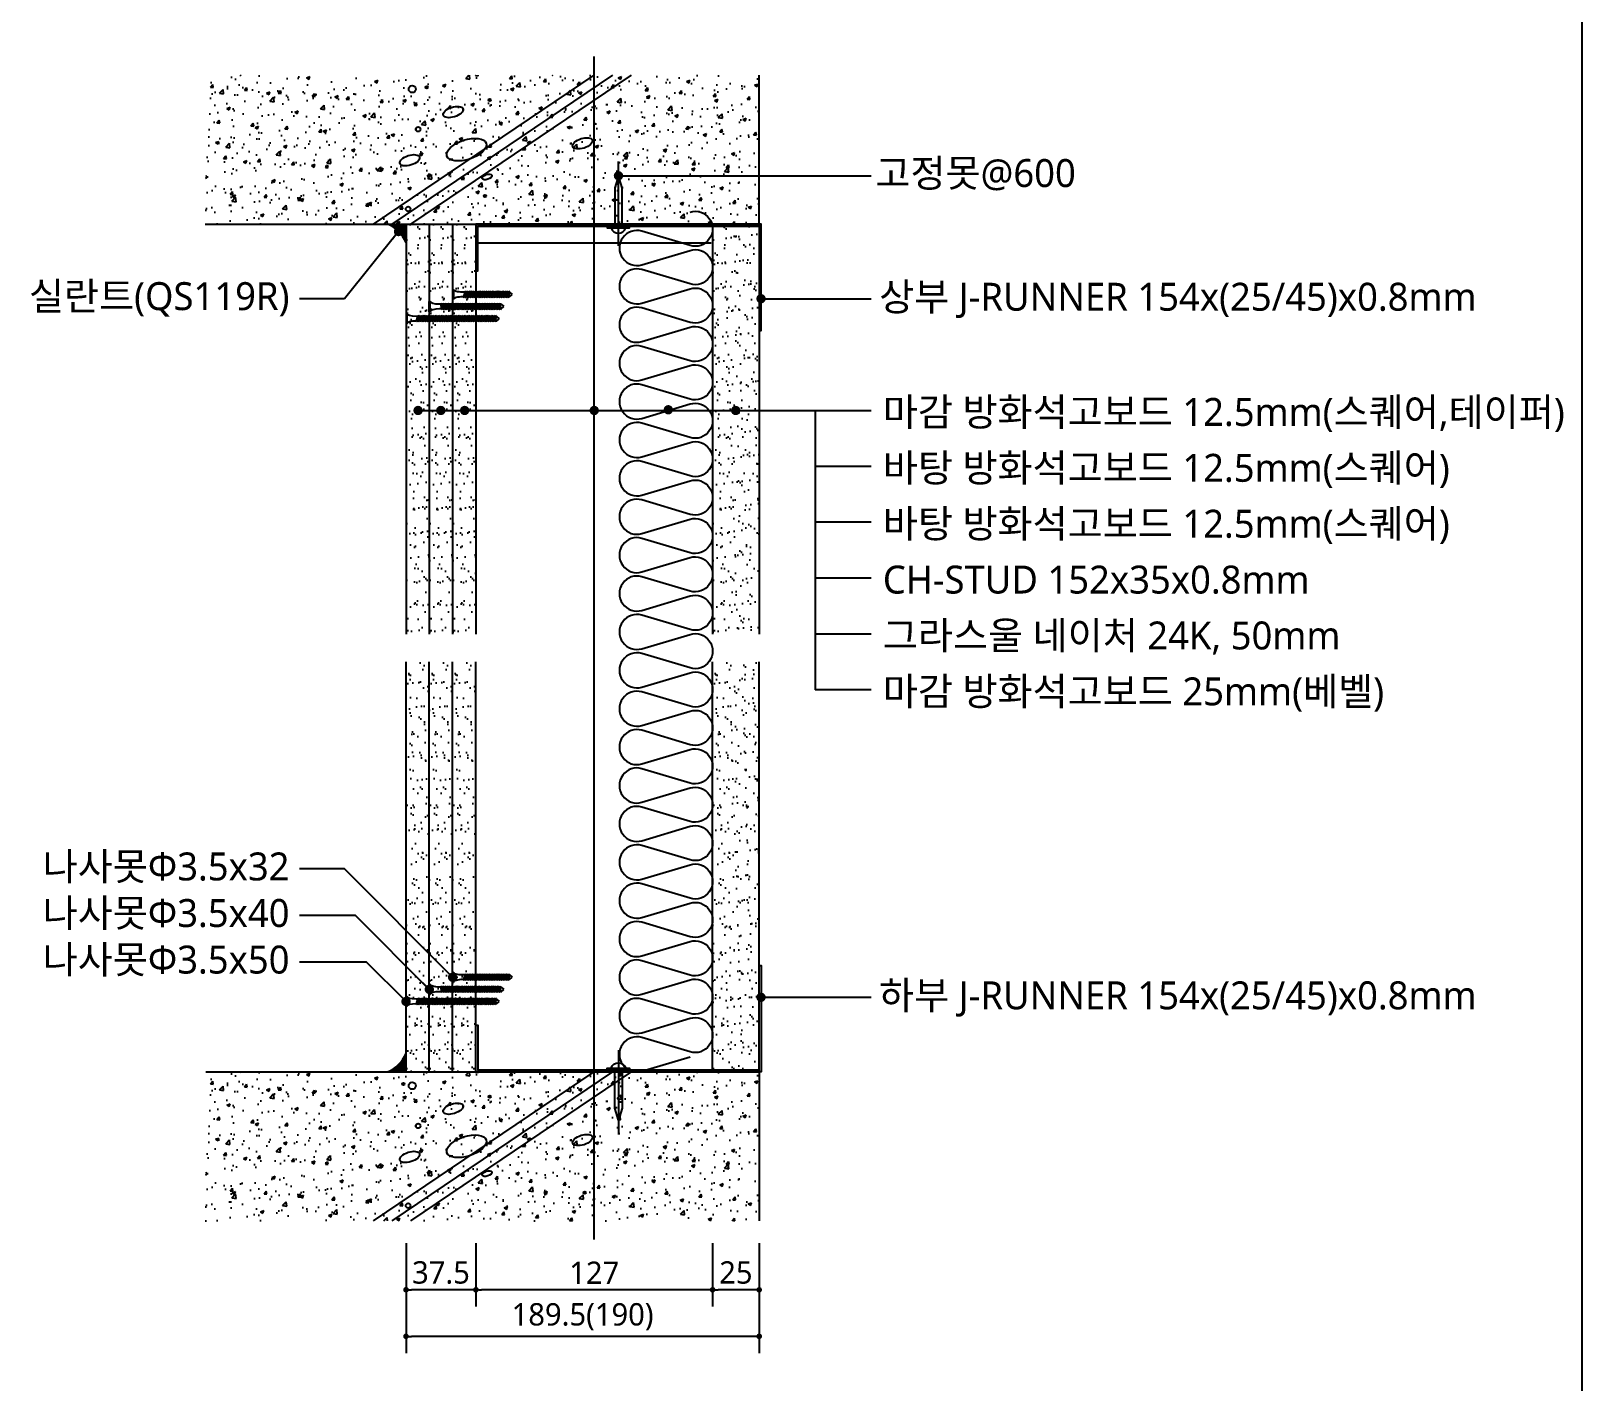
# Model space of a CAD drawing. Header units: millimetres. Extents: x 100 to 12387, y 55 to 2825.
# Drawn here: x 155 to 988, y 1456 to 2181 of the extents above; entities that cross this region are included whole.
import ezdxf
from ezdxf.enums import TextEntityAlignment as Align

# ---------------------------------------------------------------- set-up
doc = ezdxf.new("R2010")
doc.units = ezdxf.units.MM
doc.header["$LTSCALE"] = 1000
doc.linetypes.add('CCEN', pattern=[35, 30, -2, 1, -2])
doc.linetypes.add('HID', pattern=[2.3, 1.5, -0.8])
doc.layers.get('DEFPOINTS').update_dxf_attribs({"color": 161})
for name, color, linetype in [('CEN', 1, 'CCEN'), ('DIM', 7, 'Continuous'), ('HATCH', 8, 'Continuous'), ('SEALANT', 8, 'Continuous'), ('TEXT', 7, 'Continuous'), ('경량철골', 2, 'Continuous'), ('경량철골1', 8, 'Continuous'), ('고정못', 8, 'Continuous'), ('나사못32', 8, 'Continuous'), ('나사못40', 8, 'Continuous'), ('나사못50', 8, 'Continuous'), ('단열재', 9, 'Continuous'), ('석고보드', 4, 'Continuous'), ('슬라브', 7, 'Continuous'), ('지시선', 1, 'Continuous')]:
    doc.layers.add(name, color=color, linetype=linetype)
doc.styles.add('맑은고딕', font='malgun_0.ttf')
doc.dimstyles.new('kcc', dxfattribs={"dimscale": 5, "dimtxt": 2, "dimasz": 2, "dimexe": 1.5, "dimexo": 2, "dimgap": 0.5, "dimtad": 1, "dimdec": 1, "dimrnd": 1.38778e-17, "dimzin": 12, "dimdsep": 46, "dimtxsty": '맑은고딕', "dimblk": 'DOT', "dimcen": 1, "dimdle": 1, "dimclrd": 1, "dimclre": 1, "dimclrt": 7, "dimazin": 0, "dimtfac": 3, "dimtdec": 1, "dimtix": 1, "dimtmove": 2, "dimatfit": 2, "dimldrblk": 'DOT', "dimfxl": 1, "dimtolj": 1, "dimtzin": 1, "dimlwd": -1, "dimlwe": -1, "dimarcsym": 0})

# ---------------------------------------------------------------- blocks, each defined once
blk = doc.blocks.new('_Dot')
at = {"color": 0, "linetype": 'ByBlock', "lineweight": -2}
blk.add_line((-0.5, 0), (-1, 0), dxfattribs=at)
at = {"color": 0, "linetype": 'ByBlock', "const_width": 0.5}
blk.add_lwpolyline([(-0.25, 0, 1), (0.25, 0, 1)], format="xyb", close=True, dxfattribs=at)
blk = doc.blocks.new('*D325')
at = {"layer": 'DEFPOINTS', "color": 0, "transparency": 16777216}
for p in [(521, 1542), (546, 1542), (521, 1505)]:
    blk.add_point(p, dxfattribs=at)
at = {"layer": 'DIM', "color": 1, "transparency": 16777216}
for p, q in [((521, 1530), (521, 1496)), ((546, 1530), (546, 1496)), ((543, 1505), (524, 1505))]:
    blk.add_line(p, q, dxfattribs=at)
at = {"layer": 'DIM', "color": 1, "transparency": 16777216, "xscale": 2.999999999999998, "yscale": 2.999999999999998, "zscale": 2.999999999999998, "rotation": 180}
blk.add_blockref('_Dot', (521, 1505), dxfattribs=at)
at = {"layer": 'DIM', "color": 1, "transparency": 16777216, "xscale": 2.999999999999998, "yscale": 2.999999999999998, "zscale": 2.999999999999998}
blk.add_blockref('_Dot', (546, 1505), dxfattribs=at)
at = {"layer": 'DIM', "color": 7, "transparency": 16777216, "insert": (533.5, 1514.2), "char_height": 12, "attachment_point": 5, "style": '맑은고딕'}
blk.add_mtext('\\A1;25', dxfattribs=at)
blk = doc.blocks.new('*D326')
at = {"layer": 'DEFPOINTS', "color": 0, "transparency": 16777216}
for p in [(394, 1542), (521, 1542), (394, 1505)]:
    blk.add_point(p, dxfattribs=at)
at = {"layer": 'DIM', "color": 1, "transparency": 16777216}
for p, q in [((394, 1530), (394, 1496)), ((521, 1530), (521, 1496)), ((518, 1505), (397, 1505))]:
    blk.add_line(p, q, dxfattribs=at)
at = {"layer": 'DIM', "color": 1, "transparency": 16777216, "xscale": 2.999999999999998, "yscale": 2.999999999999998, "zscale": 2.999999999999998, "rotation": 180}
blk.add_blockref('_Dot', (394, 1505), dxfattribs=at)
at = {"layer": 'DIM', "color": 1, "transparency": 16777216, "xscale": 2.999999999999998, "yscale": 2.999999999999998, "zscale": 2.999999999999998}
blk.add_blockref('_Dot', (521, 1505), dxfattribs=at)
at = {"layer": 'DIM', "color": 7, "transparency": 16777216, "insert": (457.5, 1514.13), "char_height": 12, "attachment_point": 5, "style": '맑은고딕'}
blk.add_mtext('\\A1;127', dxfattribs=at)
blk = doc.blocks.new('*D327')
at = {"layer": 'DEFPOINTS', "color": 0, "transparency": 16777216}
for p in [(356.5, 1542), (394, 1542), (356.5, 1505)]:
    blk.add_point(p, dxfattribs=at)
at = {"layer": 'DIM', "color": 1, "transparency": 16777216}
for p, q in [((356.5, 1530), (356.5, 1496)), ((394, 1530), (394, 1496)), ((391, 1505), (359.5, 1505))]:
    blk.add_line(p, q, dxfattribs=at)
at = {"layer": 'DIM', "color": 1, "transparency": 16777216, "xscale": 2.999999999999998, "yscale": 2.999999999999998, "zscale": 2.999999999999998, "rotation": 180}
blk.add_blockref('_Dot', (356.5, 1505), dxfattribs=at)
at = {"layer": 'DIM', "color": 1, "transparency": 16777216, "xscale": 2.999999999999998, "yscale": 2.999999999999998, "zscale": 2.999999999999998}
blk.add_blockref('_Dot', (394, 1505), dxfattribs=at)
at = {"layer": 'DIM', "color": 7, "transparency": 16777216, "insert": (375.25, 1514.2), "char_height": 12, "attachment_point": 5, "style": '맑은고딕'}
blk.add_mtext('\\A1;37.5', dxfattribs=at)
blk = doc.blocks.new('*D328')
at = {"layer": 'DEFPOINTS', "color": 0, "transparency": 16777216}
for p in [(356.5, 1542), (546, 1542), (356.5, 1480)]:
    blk.add_point(p, dxfattribs=at)
at = {"layer": 'DIM', "color": 1, "transparency": 16777216}
for p, q in [((356.5, 1530), (356.5, 1471)), ((546, 1530), (546, 1471)), ((543, 1480), (359.5, 1480))]:
    blk.add_line(p, q, dxfattribs=at)
at = {"layer": 'DIM', "color": 1, "transparency": 16777216, "xscale": 2.999999999999998, "yscale": 2.999999999999998, "zscale": 2.999999999999998, "rotation": 180}
blk.add_blockref('_Dot', (356.5, 1480), dxfattribs=at)
at = {"layer": 'DIM', "color": 1, "transparency": 16777216, "xscale": 2.999999999999998, "yscale": 2.999999999999998, "zscale": 2.999999999999998}
blk.add_blockref('_Dot', (546, 1480), dxfattribs=at)
at = {"layer": 'DIM', "color": 7, "transparency": 16777216, "insert": (451.25, 1490.49), "char_height": 12, "attachment_point": 5, "style": '맑은고딕'}
blk.add_mtext('\\A1;189.5(190)', dxfattribs=at)
blk = doc.blocks.new('HILTI고정못')
at = {"layer": '고정못'}
blk.add_line((0, 10.57), (0, -34.6), dxfattribs=at)
blk.add_lwpolyline([(-6, 0), (6, 0), (6, 1), (-6, 1)], close=True, dxfattribs=at)
at = {"layer": '고정못', "linetype": 'HID'}
blk.add_lwpolyline([(-2, 0), (-2, -20.58), (0, -27), (2, -20.58), (2, 0)], dxfattribs=at)
at = {"layer": '고정못'}
blk.add_arc((0, -0.21), 4.08, 17.20176, 162.79824, dxfattribs=at)
blk = doc.blocks.new('kcc나사못40')
at = {"layer": '나사못40'}
for p, q in [((1.5, 38.5), (1, 38.2)), ((1, 38.2), (1.5, 37.9)), ((1.5, 37.2), (1, 36.9)), ((1, 36.9), (1.5, 36.6)), ((1.5, 35.9), (1, 35.6)), ((1, 35.6), (1.5, 35.3)), ((1.5, 34.6), (1, 34.3)), ((1, 34.3), (1.5, 34)), ((1.5, 33.3), (1, 33)), ((1.5, 38.5), (2.75, 40)), ((1.5, 38.5), (4, 37.9)), ((1.5, 37.9), (4, 37.3)), ((1.5, 37.9), (1.5, 37.2)), ((1.5, 37.9), (4, 37.9)), ((1.5, 37.2), (4, 36.6)), ((1.5, 36.6), (4, 36)), ((1.5, 36.6), (1.5, 35.9)), ((1.5, 36.6), (4, 36.6)), ((1.5, 35.9), (4, 35.3)), ((1.5, 35.3), (4, 34.7)), ((1.5, 35.3), (1.5, 34.6)), ((1.5, 35.3), (4, 35.3)), ((1.5, 34.6), (4, 34)), ((1.5, 34), (1.5, 33.3)), ((1.5, 34), (4, 33.4)), ((1.5, 34), (4, 34)), ((1.5, 33.3), (4, 32.7)), ((4, 38.6), (2.75, 40)), ((4, 38.6), (4, 37.9)), ((4, 37.9), (4.5, 37.6)), ((4.5, 37.6), (4, 37.3)), ((4, 37.3), (4, 36.6)), ((4, 36.6), (4.5, 36.3)), ((4.5, 36.3), (4, 36)), ((4, 36), (4, 35.3)), ((4, 35.3), (4.5, 35)), ((4.5, 35), (4, 34.7)), ((4, 34.7), (4, 34)), ((4, 34), (4.5, 33.7)), ((4.5, 33.7), (4, 33.4)), ((4, 33.4), (4, 32.7)), ((1, 33), (1.5, 32.7)), ((1.5, 32), (1, 31.7)), ((1, 31.7), (1.5, 31.4)), ((1.5, 30.7), (1, 30.4)), ((1, 30.4), (1.5, 30.1)), ((1.5, 29.4), (1, 29.1)), ((1, 29.1), (1.5, 28.8)), ((1.5, 28.1), (1, 27.8)), ((1, 27.8), (1.5, 27.5)), ((1.5, 26.8), (1, 26.5)), ((1, 26.5), (1.5, 26.2)), ((1.5, 25.5), (1, 25.2)), ((1, 25.2), (1.5, 24.9)), ((1.5, 32.7), (4, 32.1)), ((1.5, 32.7), (1.5, 32)), ((1.5, 32.7), (4, 32.7)), ((1.5, 32), (4, 31.4)), ((1.5, 31.4), (1.5, 30.7)), ((1.5, 31.4), (4, 30.8)), ((1.5, 31.4), (4, 31.4)), ((1.5, 30.7), (4, 30.1)), ((1.5, 30.1), (4, 29.5)), ((1.5, 30.1), (1.5, 29.4)), ((1.5, 30.1), (4, 30.1)), ((1.5, 29.4), (4, 28.8)), ((1.5, 28.8), (1.5, 28.1)), ((1.5, 28.8), (4, 28.2)), ((1.5, 28.8), (4, 28.8)), ((1.5, 28.1), (4, 27.5)), ((1.5, 27.5), (4, 26.9)), ((1.5, 27.5), (1.5, 26.8)), ((1.5, 27.5), (4, 27.5)), ((1.5, 26.8), (4, 26.2)), ((1.5, 26.2), (1.5, 25.5)), ((1.5, 26.2), (4, 25.6)), ((1.5, 26.2), (4, 26.2)), ((1.5, 25.5), (4, 24.9)), ((4, 32.7), (4.5, 32.4)), ((4.5, 32.4), (4, 32.1)), ((4, 32.1), (4, 31.4)), ((4, 31.4), (4.5, 31.1)), ((4.5, 31.1), (4, 30.8)), ((4, 30.8), (4, 30.1)), ((4, 30.1), (4.5, 29.8)), ((4.5, 29.8), (4, 29.5)), ((4, 29.5), (4, 28.8)), ((4, 28.8), (4.5, 28.5)), ((4.5, 28.5), (4, 28.2)), ((4, 28.2), (4, 27.5)), ((4, 27.5), (4.5, 27.2)), ((4.5, 27.2), (4, 26.9)), ((4, 26.9), (4, 26.2)), ((4, 26.2), (4.5, 25.9)), ((4.5, 25.9), (4, 25.6)), ((4, 25.6), (4, 24.9)), ((1.5, 24.2), (1, 23.9)), ((1, 23.9), (1.5, 23.6)), ((1.5, 22.9), (1, 22.6)), ((1, 22.6), (1.5, 22.3)), ((1.5, 21.6), (1, 21.3)), ((1, 21.3), (1.5, 21)), ((1.5, 20.3), (1, 20)), ((1, 20), (1.5, 19.7)), ((1.5, 19), (1, 18.7)), ((1, 18.7), (1.5, 18.4)), ((1.5, 17.7), (1, 17.4)), ((1, 17.4), (1.5, 17.1)), ((1.5, 24.9), (4, 24.3)), ((1.5, 24.9), (1.5, 24.2)), ((1.5, 24.9), (4, 24.9)), ((1.5, 24.2), (4, 23.6)), ((1.5, 23.6), (1.5, 22.9)), ((1.5, 23.6), (4, 23)), ((1.5, 23.6), (4, 23.6)), ((1.5, 22.9), (4, 22.3)), ((1.5, 22.3), (4, 21.7)), ((1.5, 22.3), (1.5, 21.6)), ((1.5, 22.3), (4, 22.3)), ((1.5, 21.6), (4, 21)), ((1.5, 21), (1.5, 20.3)), ((1.5, 21), (4, 20.4)), ((1.5, 21), (4, 21)), ((1.5, 20.3), (4, 19.7)), ((1.5, 19.7), (4, 19.1)), ((1.5, 19.7), (1.5, 19)), ((1.5, 19.7), (4, 19.7)), ((1.5, 19), (4, 18.4)), ((1.5, 18.4), (1.5, 17.7)), ((1.5, 18.4), (4, 17.8)), ((1.5, 18.4), (4, 18.4)), ((1.5, 17.7), (4, 17.1)), ((1.5, 17.1), (4, 16.5)), ((1.5, 17.1), (1.5, 16.4)), ((1.5, 17.1), (4, 17.1)), ((4, 24.9), (4.5, 24.6)), ((4.5, 24.6), (4, 24.3)), ((4, 24.3), (4, 23.6)), ((4, 23.6), (4.5, 23.3)), ((4.5, 23.3), (4, 23)), ((4, 23), (4, 22.3)), ((4, 22.3), (4.5, 22)), ((4.5, 22), (4, 21.7)), ((4, 21.7), (4, 21)), ((4, 21), (4.5, 20.7)), ((4.5, 20.7), (4, 20.4)), ((4, 20.4), (4, 19.7)), ((4, 19.7), (4.5, 19.4)), ((4.5, 19.4), (4, 19.1)), ((4, 19.1), (4, 18.4)), ((4, 18.4), (4.5, 18.1)), ((4.5, 18.1), (4, 17.8)), ((4, 17.8), (4, 17.1)), ((4, 17.1), (4.5, 16.8)), ((4.5, 16.8), (4, 16.5)), ((1.5, 16.4), (1, 16.1)), ((1, 16.1), (1.5, 15.8)), ((1.5, 15.1), (1, 14.8)), ((1, 14.8), (1.5, 14.5)), ((1.5, 13.8), (1, 13.5)), ((1, 13.5), (1.5, 13.2)), ((1.5, 12.5), (1, 12.2)), ((1, 12.2), (1.5, 11.9)), ((1.5, 11.2), (1, 10.9)), ((1, 10.9), (1.5, 10.6)), ((1.5, 9.9), (1, 9.6)), ((1, 9.6), (1.5, 9.3)), ((1.5, 8.6), (1, 8.3)), ((1.5, 16.4), (4, 15.8)), ((1.5, 15.8), (1.5, 15.1)), ((1.5, 15.8), (4, 15.2)), ((1.5, 15.8), (4, 15.8)), ((1.5, 15.1), (4, 14.5)), ((1.5, 14.5), (4, 13.9)), ((1.5, 14.5), (1.5, 13.8)), ((1.5, 14.5), (4, 14.5)), ((1.5, 13.8), (4, 13.2)), ((1.5, 13.2), (1.5, 12.5)), ((1.5, 13.2), (4, 12.6)), ((1.5, 13.2), (4, 13.2)), ((1.5, 12.5), (4, 11.9)), ((1.5, 11.9), (4, 11.3)), ((1.5, 11.9), (1.5, 11.2)), ((1.5, 11.9), (4, 11.9)), ((1.5, 11.2), (4, 10.6)), ((1.5, 10.6), (1.5, 9.9)), ((1.5, 10.6), (4, 10)), ((1.5, 10.6), (4, 10.6)), ((1.5, 9.9), (4, 9.3)), ((1.5, 9.3), (4, 8.7)), ((1.5, 9.3), (1.5, 8.6)), ((1.5, 9.3), (4, 9.3)), ((1.5, 8.6), (4, 8)), ((4, 16.5), (4, 15.8)), ((4, 15.8), (4.5, 15.5)), ((4.5, 15.5), (4, 15.2)), ((4, 15.2), (4, 14.5)), ((4, 14.5), (4.5, 14.2)), ((4.5, 14.2), (4, 13.9)), ((4, 13.9), (4, 13.2)), ((4, 13.2), (4.5, 12.9)), ((4.5, 12.9), (4, 12.6)), ((4, 12.6), (4, 11.9)), ((4, 11.9), (4.5, 11.6)), ((4.5, 11.6), (4, 11.3)), ((4, 11.3), (4, 10.6)), ((4, 10.6), (4.5, 10.3)), ((4.5, 10.3), (4, 10)), ((4, 10), (4, 9.3)), ((4, 9.3), (4.5, 9)), ((4.5, 9), (4, 8.7)), ((4, 8.7), (4, 8)), ((0, 0.4), (5.5, 0.4)), ((0, 0), (0, 0.4)), ((1, 8.3), (1.5, 8)), ((1.5, 7.3), (1, 7)), ((1, 7), (1.5, 6.7)), ((1.5, 8), (1.5, 7.3)), ((1.5, 8), (4, 7.4)), ((1.5, 8), (4, 8)), ((1.5, 7.3), (4, 6.7)), ((1.5, 6.7), (4, 6.1)), ((1.5, 6.7), (4, 6.7)), ((1.5, 6.7), (1.5, 5.4)), ((4, 8), (4.5, 7.7)), ((4.5, 7.7), (4, 7.4)), ((4, 7.4), (4, 6.7)), ((4, 6.7), (4.5, 6.4)), ((4.5, 6.4), (4, 6.1)), ((4, 6.1), (4, 5.4)), ((5.5, 0), (5.5, 0.4)), ((0, 0), (5.5, 0))]:
    blk.add_line(p, q, dxfattribs=at)
at = {"layer": '나사못40', "extrusion": (0, 0, -1)}
blk.add_ellipse((0, 5.4), major_axis=(0, -5), ratio=0.3, start_param=4.712389, end_param=6.283185, dxfattribs=at)
at = {"layer": '나사못40'}
blk.add_ellipse((5.5, 5.4), major_axis=(0, -5), ratio=0.3, start_param=4.712389, end_param=6.283185, dxfattribs=at)
blk = doc.blocks.new('kcc나사못32')
at = {"layer": '나사못32'}
for p, q in [((1.5, 29.9), (1, 29.6)), ((1, 29.6), (1.5, 29.3)), ((1.5, 28.6), (1, 28.3)), ((1, 28.3), (1.5, 28)), ((1.5, 27.3), (1, 27)), ((1, 27), (1.5, 26.7)), ((1.5, 26), (1, 25.7)), ((1, 25.7), (1.5, 25.4)), ((1.5, 30.6), (2.75, 32)), ((1.5, 30.6), (1.5, 29.9)), ((4, 30.5), (1.5, 29.9)), ((4, 29.9), (1.5, 29.9)), ((4, 29.9), (1.5, 29.3)), ((1.5, 29.3), (1.5, 28.6)), ((4, 29.2), (1.5, 28.6)), ((4, 28.6), (1.5, 28.6)), ((4, 28.6), (1.5, 28)), ((1.5, 28), (1.5, 27.3)), ((4, 27.9), (1.5, 27.3)), ((4, 27.3), (1.5, 27.3)), ((4, 27.3), (1.5, 26.7)), ((1.5, 26.7), (1.5, 26)), ((4, 26.6), (1.5, 26)), ((4, 26), (1.5, 26)), ((4, 26), (1.5, 25.4)), ((1.5, 25.4), (1.5, 24.7)), ((4, 25.3), (1.5, 24.7)), ((4, 30.5), (2.75, 32)), ((4, 30.5), (4.5, 30.2)), ((4.5, 30.2), (4, 29.9)), ((4, 29.9), (4, 29.2)), ((4, 29.2), (4.5, 28.9)), ((4.5, 28.9), (4, 28.6)), ((4, 28.6), (4, 27.9)), ((4, 27.9), (4.5, 27.6)), ((4.5, 27.6), (4, 27.3)), ((4, 27.3), (4, 26.6)), ((4, 26.6), (4.5, 26.3)), ((4.5, 26.3), (4, 26)), ((4, 26), (4, 25.3)), ((4, 25.3), (4.5, 25)), ((4.5, 25), (4, 24.7)), ((1.5, 24.7), (1, 24.4)), ((1, 24.4), (1.5, 24.1)), ((1.5, 23.4), (1, 23.1)), ((1, 23.1), (1.5, 22.8)), ((1.5, 22.1), (1, 21.8)), ((1, 21.8), (1.5, 21.5)), ((1.5, 20.8), (1, 20.5)), ((1, 20.5), (1.5, 20.2)), ((1.5, 19.5), (1, 19.2)), ((1, 19.2), (1.5, 18.9)), ((1.5, 18.2), (1, 17.9)), ((1, 17.9), (1.5, 17.6)), ((1.5, 16.9), (1, 16.6)), ((4, 24.7), (1.5, 24.7)), ((4, 24.7), (1.5, 24.1)), ((1.5, 24.1), (1.5, 23.4)), ((4, 24), (1.5, 23.4)), ((4, 23.4), (1.5, 23.4)), ((4, 23.4), (1.5, 22.8)), ((1.5, 22.8), (1.5, 22.1)), ((4, 22.7), (1.5, 22.1)), ((4, 22.1), (1.5, 22.1)), ((4, 22.1), (1.5, 21.5)), ((1.5, 21.5), (1.5, 20.8)), ((4, 21.4), (1.5, 20.8)), ((4, 20.8), (1.5, 20.8)), ((4, 20.8), (1.5, 20.2)), ((1.5, 20.2), (1.5, 19.5)), ((4, 20.1), (1.5, 19.5)), ((4, 19.5), (1.5, 19.5)), ((4, 19.5), (1.5, 18.9)), ((1.5, 18.9), (1.5, 18.2)), ((4, 18.8), (1.5, 18.2)), ((4, 18.2), (1.5, 18.2)), ((4, 18.2), (1.5, 17.6)), ((1.5, 17.6), (1.5, 16.9)), ((4, 17.5), (1.5, 16.9)), ((4, 16.9), (1.5, 16.9)), ((4, 16.9), (1.5, 16.3)), ((4, 24.7), (4, 24)), ((4, 24), (4.5, 23.7)), ((4.5, 23.7), (4, 23.4)), ((4, 23.4), (4, 22.7)), ((4, 22.7), (4.5, 22.4)), ((4.5, 22.4), (4, 22.1)), ((4, 22.1), (4, 21.4)), ((4, 21.4), (4.5, 21.1)), ((4.5, 21.1), (4, 20.8)), ((4, 20.8), (4, 20.1)), ((4, 20.1), (4.5, 19.8)), ((4.5, 19.8), (4, 19.5)), ((4, 19.5), (4, 18.8)), ((4, 18.8), (4.5, 18.5)), ((4.5, 18.5), (4, 18.2)), ((4, 18.2), (4, 17.5)), ((4, 17.5), (4.5, 17.2)), ((4.5, 17.2), (4, 16.9)), ((4, 16.9), (4, 16.2)), ((1, 16.6), (1.5, 16.3)), ((1.5, 15.6), (1, 15.3)), ((1, 15.3), (1.5, 15)), ((1.5, 14.3), (1, 14)), ((1, 14), (1.5, 13.7)), ((1.5, 13), (1, 12.7)), ((1, 12.7), (1.5, 12.4)), ((1.5, 11.7), (1, 11.4)), ((1, 11.4), (1.5, 11.1)), ((1.5, 10.4), (1, 10.1)), ((1, 10.1), (1.5, 9.8)), ((1.5, 9.1), (1, 8.8)), ((1, 8.8), (1.5, 8.5)), ((1.5, 16.3), (1.5, 15.6)), ((4, 16.2), (1.5, 15.6)), ((4, 15.6), (1.5, 15.6)), ((4, 15.6), (1.5, 15)), ((1.5, 15), (1.5, 14.3)), ((4, 14.9), (1.5, 14.3)), ((4, 14.3), (1.5, 14.3)), ((4, 14.3), (1.5, 13.7)), ((1.5, 13.7), (1.5, 13)), ((4, 13.6), (1.5, 13)), ((4, 13), (1.5, 13)), ((4, 13), (1.5, 12.4)), ((1.5, 12.4), (1.5, 11.7)), ((4, 12.3), (1.5, 11.7)), ((4, 11.7), (1.5, 11.7)), ((4, 11.7), (1.5, 11.1)), ((1.5, 11.1), (1.5, 10.4)), ((4, 11), (1.5, 10.4)), ((4, 10.4), (1.5, 10.4)), ((4, 10.4), (1.5, 9.8)), ((1.5, 9.8), (1.5, 9.1)), ((4, 9.7), (1.5, 9.1)), ((4, 9.1), (1.5, 9.1)), ((4, 9.1), (1.5, 8.5)), ((1.5, 8.5), (1.5, 7.8)), ((4, 8.4), (1.5, 7.8)), ((4, 16.2), (4.5, 15.9)), ((4.5, 15.9), (4, 15.6)), ((4, 15.6), (4, 14.9)), ((4, 14.9), (4.5, 14.6)), ((4.5, 14.6), (4, 14.3)), ((4, 14.3), (4, 13.6)), ((4, 13.6), (4.5, 13.3)), ((4.5, 13.3), (4, 13)), ((4, 13), (4, 12.3)), ((4, 12.3), (4.5, 12)), ((4.5, 12), (4, 11.7)), ((4, 11.7), (4, 11)), ((4, 11), (4.5, 10.7)), ((4.5, 10.7), (4, 10.4)), ((4, 10.4), (4, 9.7)), ((4, 9.7), (4.5, 9.4)), ((4.5, 9.4), (4, 9.1)), ((4, 9.1), (4, 8.4)), ((4, 8.4), (4.5, 8.1)), ((0, 0), (0, 0.4)), ((5.5, 0.4), (0, 0.4)), ((1.5, 7.8), (1, 7.5)), ((1, 7.5), (1.5, 7.2)), ((1.5, 6.5), (1, 6.2)), ((1, 6.2), (1.5, 5.9)), ((4, 7.8), (1.5, 7.8)), ((4, 7.8), (1.5, 7.2)), ((1.5, 7.2), (1.5, 6.5)), ((4, 7.1), (1.5, 6.5)), ((4, 6.5), (1.5, 6.5)), ((4, 6.5), (1.5, 5.9)), ((1.5, 5.9), (1.5, 5.4)), ((4.5, 8.1), (4, 7.8)), ((4, 7.8), (4, 7.1)), ((4, 7.1), (4.5, 6.8)), ((4.5, 6.8), (4, 6.5)), ((4, 6.5), (4, 5.4)), ((5.5, 0), (5.5, 0.4)), ((5.5, 0), (0, 0))]:
    blk.add_line(p, q, dxfattribs=at)
at = {"layer": '나사못32', "extrusion": (0, 0, -1)}
blk.add_ellipse((0, 5.4), major_axis=(0, 5), ratio=0.3, start_param=1.570796, end_param=3.141593, dxfattribs=at)
at = {"layer": '나사못32'}
blk.add_ellipse((5.5, 5.4), major_axis=(0, 5), ratio=0.3, start_param=1.570796, end_param=3.141593, dxfattribs=at)
blk = doc.blocks.new('kcc나사못50')
at = {"layer": '나사못50'}
for p, q in [((1.5, 48.5), (2.75, 50)), ((4, 48.6), (2.75, 50)), ((1.5, 48.3), (1, 48)), ((1, 48), (1.5, 47.7)), ((1.5, 47), (1, 46.7)), ((1, 46.7), (1.5, 46.4)), ((1.5, 45.7), (1, 45.4)), ((1, 45.4), (1.5, 45.1)), ((1.5, 44.4), (1, 44.1)), ((1, 44.1), (1.5, 43.8)), ((1.5, 43.1), (1, 42.8)), ((1, 42.8), (1.5, 42.5)), ((1.5, 41.8), (1, 41.5)), ((1.5, 48.5), (1.5, 48.3)), ((1.5, 48.3), (4, 47.7)), ((1.5, 47.7), (4, 47.1)), ((1.5, 47.7), (1.5, 47)), ((1.5, 47.7), (4, 47.7)), ((1.5, 47), (4, 46.4)), ((1.5, 46.4), (4, 45.8)), ((1.5, 46.4), (1.5, 45.7)), ((1.5, 46.4), (4, 46.4)), ((1.5, 45.7), (4, 45.1)), ((1.5, 45.1), (4, 44.5)), ((1.5, 45.1), (1.5, 44.4)), ((1.5, 45.1), (4, 45.1)), ((1.5, 44.4), (4, 43.8)), ((1.5, 43.8), (4, 43.2)), ((1.5, 43.8), (1.5, 43.1)), ((1.5, 43.8), (4, 43.8)), ((1.5, 43.1), (4, 42.5)), ((1.5, 42.5), (4, 41.9)), ((1.5, 42.5), (1.5, 41.8)), ((1.5, 42.5), (4, 42.5)), ((1.5, 41.8), (4, 41.2)), ((4, 48.6), (4, 47.7)), ((4, 47.7), (4.5, 47.4)), ((4.5, 47.4), (4, 47.1)), ((4, 47.1), (4, 46.4)), ((4, 46.4), (4.5, 46.1)), ((4.5, 46.1), (4, 45.8)), ((4, 45.8), (4, 45.1)), ((4, 45.1), (4.5, 44.8)), ((4.5, 44.8), (4, 44.5)), ((4, 44.5), (4, 43.8)), ((4, 43.8), (4.5, 43.5)), ((4.5, 43.5), (4, 43.2)), ((4, 43.2), (4, 42.5)), ((4, 42.5), (4.5, 42.2)), ((4.5, 42.2), (4, 41.9)), ((4, 41.9), (4, 41.2)), ((1, 41.5), (1.5, 41.2)), ((1.5, 40.5), (1, 40.2)), ((1, 40.2), (1.5, 39.9)), ((1.5, 39.2), (1, 38.9)), ((1, 38.9), (1.5, 38.6)), ((1.5, 37.9), (1, 37.6)), ((1, 37.6), (1.5, 37.3)), ((1.5, 36.6), (1, 36.3)), ((1, 36.3), (1.5, 36)), ((1.5, 35.3), (1, 35)), ((1, 35), (1.5, 34.7)), ((1.5, 34), (1, 33.7)), ((1, 33.7), (1.5, 33.4)), ((1.5, 41.2), (4, 40.6)), ((1.5, 41.2), (1.5, 40.5)), ((1.5, 41.2), (4, 41.2)), ((1.5, 40.5), (4, 39.9)), ((1.5, 39.9), (4, 39.3)), ((1.5, 39.9), (1.5, 39.2)), ((1.5, 39.9), (4, 39.9)), ((1.5, 39.2), (4, 38.6)), ((1.5, 38.6), (4, 38)), ((1.5, 38.6), (1.5, 37.9)), ((1.5, 38.6), (4, 38.6)), ((1.5, 37.9), (4, 37.3)), ((1.5, 37.3), (4, 36.7)), ((1.5, 37.3), (1.5, 36.6)), ((1.5, 37.3), (4, 37.3)), ((1.5, 36.6), (4, 36)), ((1.5, 36), (4, 35.4)), ((1.5, 36), (1.5, 35.3)), ((1.5, 36), (4, 36)), ((1.5, 35.3), (4, 34.7)), ((1.5, 34.7), (1.5, 34)), ((1.5, 34.7), (4, 34.1)), ((1.5, 34.7), (4, 34.7)), ((1.5, 34), (4, 33.4)), ((1.5, 33.4), (4, 32.8)), ((1.5, 33.4), (1.5, 32.7)), ((1.5, 33.4), (4, 33.4)), ((4, 41.2), (4.5, 40.9)), ((4.5, 40.9), (4, 40.6)), ((4, 40.6), (4, 39.9)), ((4, 39.9), (4.5, 39.6)), ((4.5, 39.6), (4, 39.3)), ((4, 39.3), (4, 38.6)), ((4, 38.6), (4.5, 38.3)), ((4.5, 38.3), (4, 38)), ((4, 38), (4, 37.3)), ((4, 37.3), (4.5, 37)), ((4.5, 37), (4, 36.7)), ((4, 36.7), (4, 36)), ((4, 36), (4.5, 35.7)), ((4.5, 35.7), (4, 35.4)), ((4, 35.4), (4, 34.7)), ((4, 34.7), (4.5, 34.4)), ((4.5, 34.4), (4, 34.1)), ((4, 34.1), (4, 33.4)), ((4, 33.4), (4.5, 33.1)), ((1.5, 32.7), (1, 32.4)), ((1, 32.4), (1.5, 32.1)), ((1.5, 31.4), (1, 31.1)), ((1, 31.1), (1.5, 30.8)), ((1.5, 30.1), (1, 29.8)), ((1, 29.8), (1.5, 29.5)), ((1.5, 28.8), (1, 28.5)), ((1, 28.5), (1.5, 28.2)), ((1.5, 27.5), (1, 27.2)), ((1, 27.2), (1.5, 26.9)), ((1.5, 26.2), (1, 25.9)), ((1, 25.9), (1.5, 25.6)), ((1.5, 32.7), (4, 32.1)), ((1.5, 32.1), (1.5, 31.4)), ((1.5, 32.1), (4, 31.5)), ((1.5, 32.1), (4, 32.1)), ((1.5, 31.4), (4, 30.8)), ((1.5, 30.8), (4, 30.2)), ((1.5, 30.8), (1.5, 30.1)), ((1.5, 30.8), (4, 30.8)), ((1.5, 30.1), (4, 29.5)), ((1.5, 29.5), (1.5, 28.8)), ((1.5, 29.5), (4, 28.9)), ((1.5, 29.5), (4, 29.5)), ((1.5, 28.8), (4, 28.2)), ((1.5, 28.2), (4, 27.6)), ((1.5, 28.2), (1.5, 27.5)), ((1.5, 28.2), (4, 28.2)), ((1.5, 27.5), (4, 26.9)), ((1.5, 26.9), (1.5, 26.2)), ((1.5, 26.9), (4, 26.3)), ((1.5, 26.9), (4, 26.9)), ((1.5, 26.2), (4, 25.6)), ((1.5, 25.6), (4, 25)), ((1.5, 25.6), (1.5, 24.9)), ((1.5, 25.6), (4, 25.6)), ((4.5, 33.1), (4, 32.8)), ((4, 32.8), (4, 32.1)), ((4, 32.1), (4.5, 31.8)), ((4.5, 31.8), (4, 31.5)), ((4, 31.5), (4, 30.8)), ((4, 30.8), (4.5, 30.5)), ((4.5, 30.5), (4, 30.2)), ((4, 30.2), (4, 29.5)), ((4, 29.5), (4.5, 29.2)), ((4.5, 29.2), (4, 28.9)), ((4, 28.9), (4, 28.2)), ((4, 28.2), (4.5, 27.9)), ((4.5, 27.9), (4, 27.6)), ((4, 27.6), (4, 26.9)), ((4, 26.9), (4.5, 26.6)), ((4.5, 26.6), (4, 26.3)), ((4, 26.3), (4, 25.6)), ((4, 25.6), (4.5, 25.3)), ((4.5, 25.3), (4, 25)), ((4, 25), (4, 24.3)), ((1.5, 24.9), (1, 24.6)), ((1, 24.6), (1.5, 24.3)), ((1.5, 23.6), (1, 23.3)), ((1, 23.3), (1.5, 23)), ((1.5, 22.3), (1, 22)), ((1, 22), (1.5, 21.7)), ((1.5, 21), (1, 20.7)), ((1, 20.7), (1.5, 20.4)), ((1.5, 19.7), (1, 19.4)), ((1, 19.4), (1.5, 19.1)), ((1.5, 18.4), (1, 18.1)), ((1, 18.1), (1.5, 17.8)), ((1.5, 17.1), (1, 16.8)), ((1, 16.8), (1.5, 16.5)), ((1.5, 24.9), (4, 24.3)), ((1.5, 24.3), (1.5, 23.6)), ((1.5, 24.3), (4, 23.7)), ((1.5, 24.3), (4, 24.3)), ((1.5, 23.6), (4, 23)), ((1.5, 23), (4, 22.4)), ((1.5, 23), (1.5, 22.3)), ((1.5, 23), (4, 23)), ((1.5, 22.3), (4, 21.7)), ((1.5, 21.7), (1.5, 21)), ((1.5, 21.7), (4, 21.1)), ((1.5, 21.7), (4, 21.7)), ((1.5, 21), (4, 20.4)), ((1.5, 20.4), (4, 19.8)), ((1.5, 20.4), (1.5, 19.7)), ((1.5, 20.4), (4, 20.4)), ((1.5, 19.7), (4, 19.1)), ((1.5, 19.1), (1.5, 18.4)), ((1.5, 19.1), (4, 18.5)), ((1.5, 19.1), (4, 19.1)), ((1.5, 18.4), (4, 17.8)), ((1.5, 17.8), (4, 17.2)), ((1.5, 17.8), (1.5, 17.1)), ((1.5, 17.8), (4, 17.8)), ((1.5, 17.1), (4, 16.5)), ((4, 24.3), (4.5, 24)), ((4.5, 24), (4, 23.7)), ((4, 23.7), (4, 23)), ((4, 23), (4.5, 22.7)), ((4.5, 22.7), (4, 22.4)), ((4, 22.4), (4, 21.7)), ((4, 21.7), (4.5, 21.4)), ((4.5, 21.4), (4, 21.1)), ((4, 21.1), (4, 20.4)), ((4, 20.4), (4.5, 20.1)), ((4.5, 20.1), (4, 19.8)), ((4, 19.8), (4, 19.1)), ((4, 19.1), (4.5, 18.8)), ((4.5, 18.8), (4, 18.5)), ((4, 18.5), (4, 17.8)), ((4, 17.8), (4.5, 17.5)), ((4.5, 17.5), (4, 17.2)), ((4, 17.2), (4, 16.5)), ((1.5, 15.8), (1, 15.5)), ((1, 15.5), (1.5, 15.2)), ((1.5, 14.5), (1, 14.2)), ((1, 14.2), (1.5, 13.9)), ((1.5, 13.2), (1, 12.9)), ((1, 12.9), (1.5, 12.6)), ((1.5, 11.9), (1, 11.6)), ((1, 11.6), (1.5, 11.3)), ((1.5, 10.6), (1, 10.3)), ((1, 10.3), (1.5, 10)), ((1.5, 9.3), (1, 9)), ((1, 9), (1.5, 8.7)), ((1.5, 16.5), (1.5, 15.8)), ((1.5, 16.5), (4, 15.9)), ((1.5, 16.5), (4, 16.5)), ((1.5, 15.8), (4, 15.2)), ((1.5, 15.2), (4, 14.6)), ((1.5, 15.2), (1.5, 14.5)), ((1.5, 15.2), (4, 15.2)), ((1.5, 14.5), (4, 13.9)), ((1.5, 13.9), (1.5, 13.2)), ((1.5, 13.9), (4, 13.3)), ((1.5, 13.9), (4, 13.9)), ((1.5, 13.2), (4, 12.6)), ((1.5, 12.6), (4, 12)), ((1.5, 12.6), (1.5, 11.9)), ((1.5, 12.6), (4, 12.6)), ((1.5, 11.9), (4, 11.3)), ((1.5, 11.3), (1.5, 10.6)), ((1.5, 11.3), (4, 10.7)), ((1.5, 11.3), (4, 11.3)), ((1.5, 10.6), (4, 10)), ((1.5, 10), (4, 9.4)), ((1.5, 10), (1.5, 9.3)), ((1.5, 10), (4, 10)), ((1.5, 9.3), (4, 8.7)), ((1.5, 8.7), (1.5, 8)), ((1.5, 8.7), (4, 8.1)), ((1.5, 8.7), (4, 8.7)), ((4, 16.5), (4.5, 16.2)), ((4.5, 16.2), (4, 15.9)), ((4, 15.9), (4, 15.2)), ((4, 15.2), (4.5, 14.9)), ((4.5, 14.9), (4, 14.6)), ((4, 14.6), (4, 13.9)), ((4, 13.9), (4.5, 13.6)), ((4.5, 13.6), (4, 13.3)), ((4, 13.3), (4, 12.6)), ((4, 12.6), (4.5, 12.3)), ((4.5, 12.3), (4, 12)), ((4, 12), (4, 11.3)), ((4, 11.3), (4.5, 11)), ((4.5, 11), (4, 10.7)), ((4, 10.7), (4, 10)), ((4, 10), (4.5, 9.7)), ((4.5, 9.7), (4, 9.4)), ((4, 9.4), (4, 8.7)), ((4, 8.7), (4.5, 8.4)), ((4.5, 8.4), (4, 8.1)), ((0, 0.4), (5.5, 0.4)), ((0, 0), (0, 0.4)), ((0, 0), (5.5, 0)), ((1.5, 8), (1, 7.7)), ((1, 7.7), (1.5, 7.4)), ((1.5, 6.7), (1, 6.4)), ((1, 6.4), (1.5, 6.1)), ((1.5, 8), (4, 7.4)), ((1.5, 7.4), (4, 6.8)), ((1.5, 7.4), (4, 7.4)), ((1.5, 7.4), (1.5, 6.7)), ((1.5, 7.4), (1.5, 6.7)), ((1.5, 6.7), (4, 6.1)), ((1.5, 6.1), (1.5, 5.4)), ((1.5, 6.1), (4, 5.5)), ((1.5, 6.1), (4, 6.1)), ((4, 8.1), (4, 7.4)), ((4, 7.4), (4.5, 7.1)), ((4.5, 7.1), (4, 6.8)), ((4, 6.8), (4, 6.1)), ((4, 6.8), (4, 6.1)), ((4, 6.1), (4.5, 5.8)), ((4.5, 5.8), (4, 5.5)), ((4, 5.5), (4, 5.4)), ((5.5, 0), (5.5, 0.4))]:
    blk.add_line(p, q, dxfattribs=at)
at = {"layer": '나사못50', "extrusion": (0, 0, -1)}
blk.add_ellipse((0, 5.4), major_axis=(0, -5), ratio=0.3, start_param=4.712389, end_param=6.283185, dxfattribs=at)
at = {"layer": '나사못50'}
blk.add_ellipse((5.5, 5.4), major_axis=(0, -5), ratio=0.3, start_param=-1.570796, end_param=0, dxfattribs=at)
blk = doc.blocks.new('단열재')
blk.add_lwpolyline([(0, 0.25, 1.344031), (0.35, 0.25), (0.2, 0.75, -1.344031), (0.55, 0.75), (0.4, 0.25)], format="xyb")

msp = doc.modelspace()

# ---------------------------------------------------------------- hatches: boundary and pattern name
at = {"layer": 'HATCH'}
h = msp.add_hatch(dxfattribs=at)
h.set_pattern_fill('AR-CONC', color=256, scale=0.1)
h.set_pattern_definition([(50, (419, 2117), (18.2185, -1.5939), [1.905, -20.955]), (355, (419, 2117), (-3.5243, 19.1057), [1.524, -16.764]), (100.451, (420.518, 2116.867), (14.6941, 17.5118), [1.619, -17.809]), (46.184, (419, 2122.08), (27.108, -4.2042), [2.8575, -31.4325]), (96.636, (421.26, 2121.73), (23.7404, 24.7426), [2.4285, -26.7136]), (351.184, (419, 2122.08), (23.7404, 24.7426), [2.286, -25.146]), (21, (421.54, 2120.81), (15.1614, -10.2265), [1.905, -20.955]), (326, (421.54, 2120.81), (6.1802, 18.4188), [1.524, -16.764]), (71.451, (422.803, 2119.958), (21.3416, 8.1923), [1.619, -17.809]), (37.5, (419, 2117), (0.30886, 8.4555), [0, -16.5608, 0, -17.018, 0, -16.8275]), (7.5, (419, 2117), (6.68197, 10.01806), [0, -9.7028, 0, -16.1798, 0, -6.4135]), (327.5, (413.336, 2117), (13.55906, -0.57287), [0, -6.35, 0, -19.812, 0, -26.289]), (317.5, (410.796, 2117), (14.8129, 2.54265), [0, -8.255, 0, -13.1572, 0, -18.669])])
h.paths.add_polyline_path([(546, 2077), (546, 2157), (249, 2157), (249, 2077)])
h = msp.add_hatch(dxfattribs=at)
h.set_pattern_fill('AR-SAND', color=256, scale=0.2, style=0)
h.set_pattern_definition([(37.5, (-4188.01, -16075.71), (-0.3200063, 9.7882647), [0, -7.7216, 0, -8.636, 0, -8.255]), (7.5, (-4188.01, -16075.71), (8.990466, 14.336502), [0, -4.1656, 0, -6.9596, 0, -2.667]), (327.5, (-4194.258, -16075.71), (15.8198474, 0.0287437), [0, -2.54, 0, -9.144, 0, -11.938]), (317.5, (-4194.258, -16075.71), (15.271129, 4.458586), [0, -1.27, 0, -5.9944, 0, -6.858])])
h.paths.add_polyline_path([(356.5, 1857), (369, 1857), (369, 2077), (356.5, 2077)])
h = msp.add_hatch(dxfattribs=at)
h.set_pattern_fill('AR-SAND', color=256, scale=0.2, style=0)
h.set_pattern_definition([(37.5, (-4175.51, -16075.71), (-0.3200063, 9.7882647), [0, -7.7216, 0, -8.636, 0, -8.255]), (7.5, (-4175.51, -16075.71), (8.990466, 14.336502), [0, -4.1656, 0, -6.9596, 0, -2.667]), (327.5, (-4181.758, -16075.71), (15.8198474, 0.0287437), [0, -2.54, 0, -9.144, 0, -11.938]), (317.5, (-4181.758, -16075.71), (15.271129, 4.458586), [0, -1.27, 0, -5.9944, 0, -6.858])])
h.paths.add_polyline_path([(369, 1857), (381.5, 1857), (381.5, 2077), (369, 2077)])
h = msp.add_hatch(dxfattribs=at)
h.set_pattern_fill('AR-SAND', color=256, scale=0.2, style=0)
h.set_pattern_definition([(37.5, (-4163.01, -16075.71), (-0.3200063, 9.7882647), [0, -7.7216, 0, -8.636, 0, -8.255]), (7.5, (-4163.01, -16075.71), (8.990466, 14.336502), [0, -4.1656, 0, -6.9596, 0, -2.667]), (327.5, (-4169.258, -16075.71), (15.8198474, 0.0287437), [0, -2.54, 0, -9.144, 0, -11.938]), (317.5, (-4169.258, -16075.71), (15.271129, 4.458586), [0, -1.27, 0, -5.9944, 0, -6.858])])
h.paths.add_polyline_path([(381.5, 1857), (394, 1857), (394, 2077), (381.5, 2077)])
h = msp.add_hatch(dxfattribs=at)
h.set_pattern_fill('AR-SAND', color=256, scale=0.2, style=0)
h.set_pattern_definition([(37.5, (-4023.51, -16075.71), (-0.3200063, 9.7882647), [0, -7.7216, 0, -8.636, 0, -8.255]), (7.5, (-4023.51, -16075.71), (8.990466, 14.336502), [0, -4.1656, 0, -6.9596, 0, -2.667]), (327.5, (-4029.758, -16075.71), (15.8198474, 0.0287437), [0, -2.54, 0, -9.144, 0, -11.938]), (317.5, (-4029.758, -16075.71), (15.271129, 4.458586), [0, -1.27, 0, -5.9944, 0, -6.858])])
h.paths.add_polyline_path([(521, 1857), (546, 1857), (546, 2077), (521, 2077)])
h = msp.add_hatch(dxfattribs=at)
h.set_pattern_fill('AR-SAND', color=256, scale=0.2, style=0)
h.set_pattern_definition([(37.5, (-4188.01, -16024.551), (-0.3200063, 9.7882647), [0, -7.7216, 0, -8.636, 0, -8.255]), (7.5, (-4188.01, -16024.551), (8.990466, 14.336502), [0, -4.1656, 0, -6.9596, 0, -2.667]), (327.5, (-4194.258, -16024.551), (15.8198474, 0.0287437), [0, -2.54, 0, -9.144, 0, -11.938]), (317.5, (-4194.258, -16024.551), (15.271129, 4.458586), [0, -1.27, 0, -5.9944, 0, -6.858])])
h.paths.add_polyline_path([(369, 1842), (356.5, 1842), (356.5, 1622), (369, 1622)])
h = msp.add_hatch(dxfattribs=at)
h.set_pattern_fill('AR-SAND', color=256, scale=0.2, style=0)
h.set_pattern_definition([(37.5, (-4175.51, -16024.551), (-0.3200063, 9.7882647), [0, -7.7216, 0, -8.636, 0, -8.255]), (7.5, (-4175.51, -16024.551), (8.990466, 14.336502), [0, -4.1656, 0, -6.9596, 0, -2.667]), (327.5, (-4181.758, -16024.551), (15.8198474, 0.0287437), [0, -2.54, 0, -9.144, 0, -11.938]), (317.5, (-4181.758, -16024.551), (15.271129, 4.458586), [0, -1.27, 0, -5.9944, 0, -6.858])])
h.paths.add_polyline_path([(381.5, 1842), (369, 1842), (369, 1622), (381.5, 1622)])
h = msp.add_hatch(dxfattribs=at)
h.set_pattern_fill('AR-SAND', color=256, scale=0.2, style=0)
h.set_pattern_definition([(37.5, (-4163.01, -16024.551), (-0.3200063, 9.7882647), [0, -7.7216, 0, -8.636, 0, -8.255]), (7.5, (-4163.01, -16024.551), (8.990466, 14.336502), [0, -4.1656, 0, -6.9596, 0, -2.667]), (327.5, (-4169.258, -16024.551), (15.8198474, 0.0287437), [0, -2.54, 0, -9.144, 0, -11.938]), (317.5, (-4169.258, -16024.551), (15.271129, 4.458586), [0, -1.27, 0, -5.9944, 0, -6.858])])
h.paths.add_polyline_path([(394, 1842), (381.5, 1842), (381.5, 1622), (394, 1622)])
h = msp.add_hatch(dxfattribs=at)
h.set_pattern_fill('AR-SAND', color=256, scale=0.2, style=0)
h.set_pattern_definition([(37.5, (-4023.51, -16024.551), (-0.3200063, 9.7882647), [0, -7.7216, 0, -8.636, 0, -8.255]), (7.5, (-4023.51, -16024.551), (8.990466, 14.336502), [0, -4.1656, 0, -6.9596, 0, -2.667]), (327.5, (-4029.758, -16024.551), (15.8198474, 0.0287437), [0, -2.54, 0, -9.144, 0, -11.938]), (317.5, (-4029.758, -16024.551), (15.271129, 4.458586), [0, -1.27, 0, -5.9944, 0, -6.858])])
h.paths.add_polyline_path([(546, 1842), (521, 1842), (521, 1622), (546, 1622)])
h = msp.add_hatch(dxfattribs=at)
h.set_pattern_fill('AR-CONC', color=256, scale=0.1)
h.set_pattern_definition([(50, (419, 1582), (18.2185, -1.5939), [1.905, -20.955]), (355, (419, 1582), (-3.5243, 19.1057), [1.524, -16.764]), (100.451, (420.518, 1581.867), (14.6941, 17.5118), [1.619, -17.809]), (46.184, (419, 1587.08), (27.108, -4.2042), [2.8575, -31.4325]), (96.636, (421.26, 1586.73), (23.7404, 24.7426), [2.4285, -26.7136]), (351.184, (419, 1587.08), (23.7404, 24.7426), [2.286, -25.146]), (21, (421.54, 1585.81), (15.1614, -10.2265), [1.905, -20.955]), (326, (421.54, 1585.81), (6.1802, 18.4188), [1.524, -16.764]), (71.451, (422.803, 1584.958), (21.3416, 8.1923), [1.619, -17.809]), (37.5, (419, 1582), (0.30886, 8.4555), [0, -16.5608, 0, -17.018, 0, -16.8275]), (7.5, (419, 1582), (6.68197, 10.01806), [0, -9.7028, 0, -16.1798, 0, -6.4135]), (327.5, (413.336, 1582), (13.55906, -0.57287), [0, -6.35, 0, -19.812, 0, -26.289]), (317.5, (410.796, 1582), (14.8129, 2.54265), [0, -8.255, 0, -13.1572, 0, -18.669])])
h.paths.add_polyline_path([(546, 1542), (546, 1622), (249, 1622), (249, 1542)])
at = {"layer": 'SEALANT'}
h = msp.add_hatch(dxfattribs=at)
h.set_pattern_fill('ANSI31', color=256, scale=0.1, style=0)
h.set_pattern_definition([(45, (-4540.4355, -16075.71016), (-0.224506403, 0.224506403), [])])
h.paths.add_polyline_path([(356.5, 2077), (346.5, 2077, -0.200138), (356.5, 2067.11)])
h = msp.add_hatch(dxfattribs=at)
h.set_pattern_fill('ANSI31', color=256, scale=0.1, style=0)
h.set_pattern_definition([(315, (-4540.4355, 19774.71016), (-0.224506403, -0.224506403), [])])
h.paths.add_polyline_path([(356.5, 1622), (346.5, 1622, 0.200138), (356.5, 1631.89)])

# ---------------------------------------------------------------- linework, layer by layer
msp.add_line((987.5, 2825), (987.5, 55))
at = {"layer": 'CEN', "ltscale": 0.1}
msp.add_line((457.5, 1532), (457.5, 2167), dxfattribs=at)
at = {"layer": 'HATCH'}
for centre, radius in [((359.83, 2149.51), 1.89), ((367.64, 2150.4), 0.63), ((401.39, 2143.68), 0.63), ((362.98, 2127.95), 1.26), ((398.87, 2092.08), 0.629), ((357.57, 2085.15), 1.26), ((355.14, 1615.4), 0.63), ((359.83, 1614.51), 1.89), ((401.39, 1608.68), 0.63), ((362.98, 1592.95), 1.26), ((452.37, 1557.08), 0.629), ((357.57, 1550.15), 1.26)]:
    msp.add_circle(centre, radius, dxfattribs=at)
for centre, major_axis in [((381.73, 2137.19), (-5.27, -1.71)), ((389, 2117), (-10.53, -3.43)), ((451.23, 2120.4), (-5.27, -1.71)), ((358.48, 2111.3), (-5.27, -1.71)), ((399.97, 2102.37), (-2.63, -0.86)), ((381.73, 1602.19), (-5.27, -1.71)), ((389, 1582), (-10.53, -3.43)), ((451.23, 1585.4), (-5.27, -1.71)), ((358.48, 1576.3), (-5.27, -1.71)), ((399.97, 1567.37), (-2.63, -0.86))]:
    msp.add_ellipse(centre, major_axis=major_axis, ratio=0.477073, dxfattribs=at)
at = {"layer": 'SEALANT'}
for centre, start, end in [((339.64, 2060.06), 22.6698, 67.93998), ((339.64, 1638.94), 292.06002, 337.3302)]:
    msp.add_arc(centre, 18.28, start, end, dxfattribs=at)
at = {"layer": '경량철골'}
for points in [[(394, 2052), (395, 2052), (395, 2076), (546, 2076), (546, 2020), (547, 2020), (547, 2077), (394, 2077), (394, 2052)], [(394, 1647), (395, 1647), (395, 1623), (546, 1623), (546, 1679), (547, 1679), (547, 1622), (394, 1622), (394, 1647)]]:
    msp.add_lwpolyline(points, dxfattribs=at)
at = {"layer": '경량철골1'}
msp.add_line((394.8, 2067), (520.2, 2067), dxfattribs=at)
at = {"layer": '석고보드'}
for p, q in [((356.5, 2077), (356.5, 1857)), ((369, 2077), (369, 1857)), ((381.5, 2077), (381.5, 1857)), ((394, 2077), (394, 1857)), ((521, 2077), (521, 1857)), ((546, 2077), (546, 1857)), ((356.5, 1622), (356.5, 1842)), ((369, 1622), (369, 1842)), ((381.5, 1622), (381.5, 1842)), ((394, 1622), (394, 1842)), ((521, 1622), (521, 1842)), ((546, 1622), (546, 1842))]:
    msp.add_line(p, q, dxfattribs=at)
at = {"layer": '슬라브', "color": 1}
for p, q in [((339, 2077), (457.5, 2157)), ((359, 2077), (477.5, 2157)), ((339, 1542), (457.5, 1622)), ((359, 1542), (477.5, 1622))]:
    msp.add_line(p, q, dxfattribs=at)
at = {"layer": '슬라브', "color": 7}
for p, q in [((349, 2077), (467.5, 2157)), ((349, 1542), (467.5, 1622))]:
    msp.add_line(p, q, dxfattribs=at)
at = {"layer": '슬라브'}
for points in [[(249, 2077), (546, 2077), (546, 2157)], [(249, 1622), (546, 1622), (546, 1542)]]:
    msp.add_lwpolyline(points, dxfattribs=at)
at = {"layer": '지시선'}
for p, q in [((576, 1977), (576, 1827)), ((606, 1947), (576, 1947)), ((606, 1917), (576, 1917)), ((606, 1887), (576, 1887)), ((606, 1857), (576, 1857)), ((606, 1827), (576, 1827))]:
    msp.add_line(p, q, dxfattribs=at)
at = {"layer": '지시선', "const_width": 2.5}
for points in [[(373.93, 1977, 1), (376.43, 1977, 1)], [(386.7, 1977, 1), (389.2, 1977, 1)], [(456.25, 1977, 1), (458.75, 1977, 1)], [(495.99, 1977.37, 1), (498.49, 1977.37, 1)], [(532.14, 1977, 1), (534.64, 1977, 1)]]:
    msp.add_lwpolyline(points, format="xyb", close=True, dxfattribs=at)

# ---------------------------------------------------------------- block references
at = {"layer": '고정못', "rotation": 180}
msp.add_blockref('HILTI고정못', (470.5, 2076), dxfattribs=at)
at = {"layer": '고정못', "xscale": -1}
msp.add_blockref('HILTI고정못', (470.5, 1623), dxfattribs=at)
at = {"layer": '나사못32', "xscale": -1, "rotation": 270}
for p in [(381.5, 2036.5), (381.5, 1670)]:
    msp.add_blockref('kcc나사못32', p, dxfattribs=at)
at = {"layer": '나사못40', "xscale": -1, "rotation": 269.9999999997916}
for p in [(369, 2030), (369, 1663.5)]:
    msp.add_blockref('kcc나사못40', p, dxfattribs=at)
at = {"layer": '나사못50', "rotation": 270}
for p in [(356.5, 2029), (356.5, 1662.5)]:
    msp.add_blockref('kcc나사못50', p, dxfattribs=at)
at = {"layer": '단열재', "xscale": -51.52459048257515, "yscale": 51.52459048257697, "zscale": 51.52459048257628, "rotation": 89.99999999998776, "row_count": 1, "column_count": 22, "row_spacing": 0, "column_spacing": -20.60983619303051}
msp.add_blockref('단열재', (521.76, 2083.54), dxfattribs=at)

# ---------------------------------------------------------------- texts
at = {"layer": 'TEXT', "style": '맑은고딕'}
for s, p in [('고정못@600', (608.35, 2096.94)), ('상부 J-RUNNER 154x(25/45)x0.8mm', (610.35, 2030.55)), ('하부 J-RUNNER 154x(25/45)x0.8mm', (610.35, 1655.55))]:
    msp.add_text(s, height=15, rotation=360, dxfattribs=at).set_placement(p)
for s, p in [('실란트(QS119R)', (293.99, 2030.87)), ('나사못Φ3.5x32', (293.99, 1724.74)), ('나사못Φ3.5x40', (293.99, 1699.74)), ('나사못Φ3.5x50', (293.99, 1674.74))]:
    msp.add_text(s, height=15, rotation=360, dxfattribs=at).set_placement(p, align=Align.RIGHT)
for s, p in [('마감 방화석고보드 12.5mm(스퀘어,테이퍼)', (612.33, 1968.72)), ('바탕 방화석고보드 12.5mm(스퀘어)', (612.33, 1938.72)), ('바탕 방화석고보드 12.5mm(스퀘어)', (612.33, 1908.72)), ('CH-STUD 152x35x0.8mm', (612.33, 1878.72)), ('그라스울 네이처 24K, 50mm', (612.33, 1848.72)), ('마감 방화석고보드 25mm(베벨)', (612.33, 1818.72))]:
    msp.add_text(s, height=15, dxfattribs=at).set_placement(p)

# ---------------------------------------------------------------- dimensions: what is measured, and where the dimension line sits
at = {"layer": 'DIM'}
for base, p1, p2, picture, middle in [((356.5, 1505), (394, 1542), (356.5, 1542), '*D327', (375.25, 1514.2)), ((394, 1505), (521, 1542), (394, 1542), '*D326', (457.5, 1514.13)), ((521, 1505), (546, 1542), (521, 1542), '*D325', (533.5, 1514.2))]:
    dim = msp.add_linear_dim(base=base, p1=p1, p2=p2, angle=180, dimstyle='kcc', override={"dimscale": 6, "dimtxt": 2, "dimasz": 0.5, "dimgap": 0.5}, dxfattribs=at)
    dim.commit()
    dim.dimension.update_dxf_attribs({"geometry": picture, "text_midpoint": middle})
dim = msp.add_linear_dim(base=(356.5, 1480), p1=(546, 1542), p2=(356.5, 1542), angle=180, text='<>(190)', dimstyle='kcc', override={"dimscale": 6, "dimtxt": 2, "dimasz": 0.5, "dimgap": 0.5}, dxfattribs=at)
dim.commit()
dim.dimension.update_dxf_attribs({"geometry": '*D328', "text_midpoint": (451.25, 1490.49)})

# ---------------------------------------------------------------- leaders
at = {"layer": '지시선'}
for points in [[(470.5, 2103), (606, 2103)], [(352.49, 2073.05), (323.4, 2037), (299.4, 2037)], [(547, 2037), (606, 2037)], [(362.97, 1977), (606, 1977)], [(381.5, 1672.75), (323.4, 1730.87), (299.4, 1730.87)], [(369, 1666.25), (329.38, 1705.87), (299.4, 1705.87)], [(356.5, 1659.75), (335.38, 1680.87), (299.4, 1680.87)], [(547, 1662), (606, 1662)]]:
    msp.add_leader(points, dimstyle='kcc', override={"dimscale": 1, "dimasz": 5, "dimtad": 0}, dxfattribs=at)

doc.saveas('drawing.dxf')
